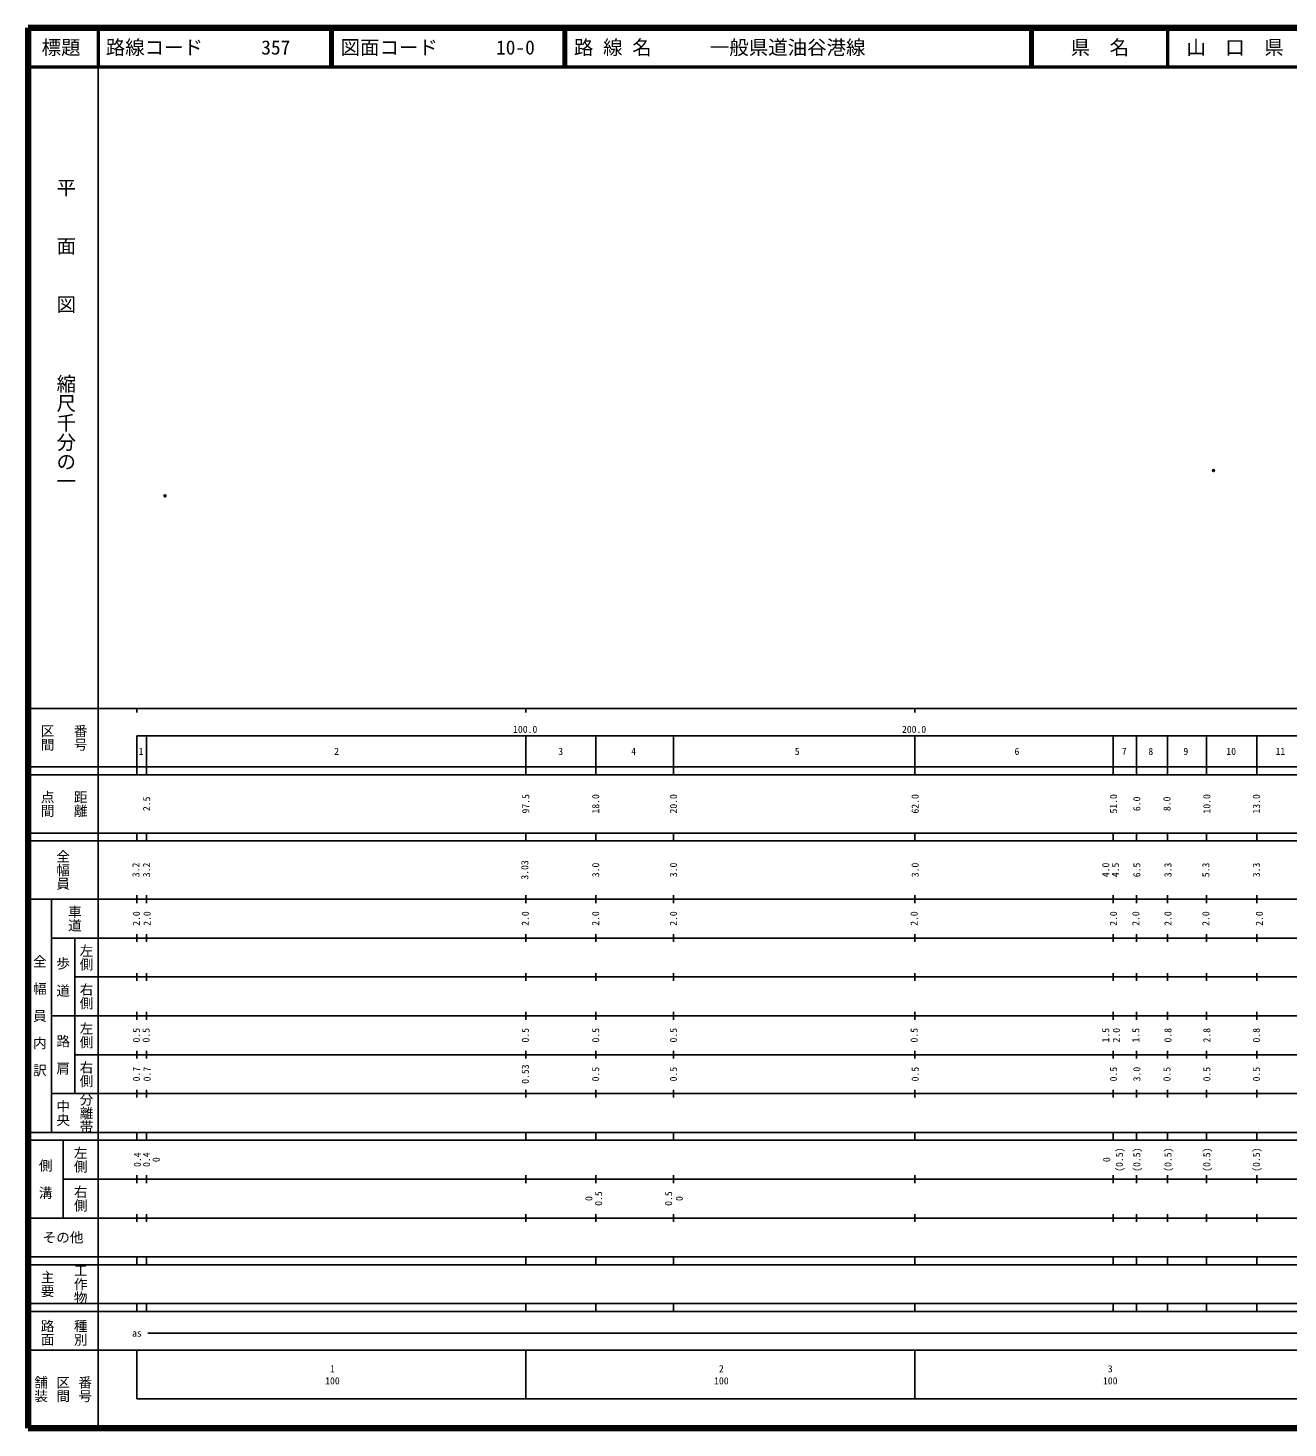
# Model space of a CAD drawing. Units: millimetres on the paper. Extents: x 40 to 680, y 20 to 380.
# Drawn here: x 40 to 364, y 20 to 380 of the extents above; entities that cross this region are included whole.
import ezdxf
from ezdxf.enums import TextEntityAlignment as Align

# ---------------------------------------------------------------- set-up
doc = ezdxf.new("R2010")
doc.units = ezdxf.units.MM
doc.header["$PDMODE"] = 32
doc.header["$PDSIZE"] = 0.5
doc.layers.add('M-OTRS', color=6, linetype='Continuous')
for name, color, linetype, lineweight in [('M-TTL', 2, 'Continuous', 140), ('M-TTL-BAND', 7, 'Continuous', 25), ('M-TTL-LINE', 7, 'Continuous', 50), ('M-TTL-TXT', 7, 'Continuous', 13)]:
    doc.layers.add(name, color=color, linetype=linetype, lineweight=lineweight)
doc.styles.add('@ＭＳ ゴシック', font='')
doc.styles.add('ＭＳ ゴシック', font='')
doc.styles.get('@ＭＳ ゴシック').set_extended_font_data('@MS Gothic')
doc.styles.get('ＭＳ ゴシック').set_extended_font_data('MS Gothic')

msp = doc.modelspace()

# ---------------------------------------------------------------- linework, layer by layer
at = {"layer": 'M-OTRS'}
for p in [(344.848, 266.199), (75.23, 259.725)]:
    msp.add_point(p, dxfattribs=at)
at = {"layer": 'M-TTL'}
for p, q in [((40, 380), (40, 20)), ((680, 380), (40, 380)), ((40, 20), (680, 20))]:
    msp.add_line(p, q, dxfattribs=at)
at = {"layer": 'M-TTL-BAND'}
for p, q in [((58, 370), (58, 20)), ((40, 205), (579, 205)), ((68, 205), (68, 204)), ((168, 205), (168, 204)), ((268, 205), (268, 204)), ((68, 198), (579, 198)), ((68, 198), (68, 188)), ((70.5, 198), (70.5, 188)), ((168, 198), (168, 188)), ((186, 198), (186, 188)), ((206, 198), (206, 188)), ((268, 198), (268, 188)), ((319, 198), (319, 188)), ((325, 198), (325, 188)), ((333, 198), (333, 188)), ((343, 198), (343, 188)), ((356, 198), (356, 188)), ((40, 190), (579, 190)), ((40, 188), (579, 188)), ((40, 173), (579, 173)), ((68, 171), (68, 173)), ((70.5, 173), (70.5, 171)), ((168, 171), (168, 173)), ((186, 173), (186, 171)), ((206, 173), (206, 171)), ((268, 173), (268, 171)), ((319, 173), (319, 171)), ((325, 173), (325, 171)), ((333, 173), (333, 171)), ((343, 173), (343, 171)), ((356, 173), (356, 171)), ((40, 171), (579, 171)), ((40, 156), (579, 156)), ((46, 96), (46, 156)), ((68, 155), (68, 157)), ((70.5, 157), (70.5, 155)), ((168, 155), (168, 157)), ((186, 157), (186, 155)), ((206, 157), (206, 155)), ((268, 157), (268, 155)), ((319, 157), (319, 155)), ((325, 157), (325, 155)), ((333, 157), (333, 155)), ((343, 157), (343, 155)), ((356, 157), (356, 155)), ((46, 146), (579, 146)), ((52, 146), (52, 106)), ((68, 145), (68, 147)), ((70.5, 147), (70.5, 145)), ((168, 145), (168, 147)), ((186, 147), (186, 145)), ((206, 147), (206, 145)), ((268, 147), (268, 145)), ((319, 147), (319, 145)), ((325, 147), (325, 145)), ((333, 147), (333, 145)), ((343, 147), (343, 145)), ((356, 147), (356, 145)), ((68, 135), (68, 137)), ((70.5, 137), (70.5, 135)), ((168, 135), (168, 137)), ((186, 137), (186, 135)), ((206, 137), (206, 135)), ((268, 137), (268, 135)), ((319, 137), (319, 135)), ((325, 137), (325, 135)), ((333, 137), (333, 135)), ((343, 137), (343, 135)), ((356, 137), (356, 135)), ((52, 136), (579, 136)), ((46, 126), (579, 126)), ((68, 125), (68, 127)), ((70.5, 127), (70.5, 125)), ((168, 125), (168, 127)), ((186, 127), (186, 125)), ((206, 127), (206, 125)), ((268, 127), (268, 125)), ((319, 127), (319, 125)), ((325, 127), (325, 125)), ((333, 127), (333, 125)), ((343, 127), (343, 125)), ((356, 127), (356, 125)), ((52, 116), (579, 116)), ((68, 115), (68, 117)), ((70.5, 117), (70.5, 115)), ((168, 115), (168, 117)), ((186, 117), (186, 115)), ((206, 117), (206, 115)), ((268, 117), (268, 115)), ((319, 117), (319, 115)), ((325, 117), (325, 115)), ((333, 117), (333, 115)), ((343, 117), (343, 115)), ((356, 117), (356, 115)), ((46, 106), (579, 106)), ((68, 105), (68, 107)), ((70.5, 107), (70.5, 105)), ((168, 105), (168, 107)), ((186, 107), (186, 105)), ((206, 107), (206, 105)), ((268, 107), (268, 105)), ((319, 107), (319, 105)), ((325, 107), (325, 105)), ((333, 107), (333, 105)), ((343, 107), (343, 105)), ((356, 107), (356, 105)), ((40, 96), (579, 96)), ((40, 94), (579, 94)), ((49, 94), (49, 74)), ((68, 94), (68, 96)), ((70.5, 96), (70.5, 94)), ((168, 94), (168, 96)), ((186, 96), (186, 94)), ((206, 96), (206, 94)), ((268, 96), (268, 94)), ((319, 96), (319, 94)), ((325, 96), (325, 94)), ((333, 96), (333, 94)), ((343, 96), (343, 94)), ((356, 96), (356, 94)), ((49, 84), (579, 84)), ((68, 83), (68, 85)), ((70.5, 85), (70.5, 83)), ((168, 83), (168, 85)), ((186, 85), (186, 83)), ((206, 85), (206, 83)), ((268, 85), (268, 83)), ((319, 85), (319, 83)), ((325, 85), (325, 83)), ((333, 85), (333, 83)), ((343, 85), (343, 83)), ((356, 85), (356, 83)), ((40, 74), (579, 74)), ((68, 73), (68, 75)), ((70.5, 75), (70.5, 73)), ((168, 73), (168, 75)), ((186, 75), (186, 73)), ((206, 75), (206, 73)), ((268, 75), (268, 73)), ((319, 75), (319, 73)), ((325, 75), (325, 73)), ((333, 75), (333, 73)), ((343, 75), (343, 73)), ((356, 75), (356, 73)), ((40, 64), (579, 64)), ((40, 62), (579, 62)), ((68, 62), (68, 64)), ((70.5, 64), (70.5, 62)), ((168, 62), (168, 64)), ((186, 64), (186, 62)), ((206, 64), (206, 62)), ((268, 64), (268, 62)), ((319, 64), (319, 62)), ((325, 64), (325, 62)), ((333, 64), (333, 62)), ((343, 64), (343, 62)), ((356, 64), (356, 62)), ((40, 52), (579, 52)), ((68, 50), (68, 52)), ((70.5, 52), (70.5, 50)), ((168, 50), (168, 52)), ((186, 52), (186, 50)), ((206, 52), (206, 50)), ((268, 52), (268, 50)), ((319, 52), (319, 50)), ((325, 52), (325, 50)), ((333, 52), (333, 50)), ((343, 52), (343, 50)), ((356, 52), (356, 50)), ((40, 50), (579, 50)), ((70.805, 44.406), (565.903, 44.406)), ((40, 40), (579, 40)), ((68, 40), (68, 27.5)), ((168, 40), (168, 27.5)), ((268, 40), (268, 27.5)), ((68, 27.5), (579, 27.5))]:
    msp.add_line(p, q, dxfattribs=at)
at = {"layer": 'M-TTL-LINE'}
for p, q in [((58, 380), (58, 370)), ((117.75, 380), (117.75, 370)), ((118.25, 380), (118.25, 370)), ((177.75, 380), (177.75, 370)), ((178.25, 380), (178.25, 370)), ((297.75, 380), (297.75, 370)), ((298.25, 380), (298.25, 370)), ((333, 380), (333, 370)), ((40, 370), (680, 370))]:
    msp.add_line(p, q, dxfattribs=at)

# ---------------------------------------------------------------- texts
at = {"layer": 'M-TTL-BAND', "style": '@ＭＳ ゴシック'}
for s, p in [('平\u3000\u3000面\u3000\u3000図', (49.777, 306.475)), ('縮尺千分の一', (49.777, 261.03))]:
    msp.add_text(s, height=3.666, rotation=270, dxfattribs=at).set_placement(p, align=Align.MIDDLE_RIGHT)
at = {"layer": 'M-TTL-BAND'}
for s, height, rotation, style, p in [('区間', 2.566, 270, '@ＭＳ ゴシック', (45, 197.5)), ('番号', 2.566, 270, '@ＭＳ ゴシック', (53.5, 197.5)), ('点間', 2.566, 270, '@ＭＳ ゴシック', (45, 180.5)), ('距離', 2.566, 270, '@ＭＳ ゴシック', (53.5, 180.5)), ('2.5', 1.833, 90, 'ＭＳ ゴシック', (70.482, 180.5)), ('97.5', 1.833, 90, 'ＭＳ ゴシック', (167.982, 180.5)), ('18.0', 1.833, 90, 'ＭＳ ゴシック', (185.955, 180.5)), ('20.0', 1.833, 90, 'ＭＳ ゴシック', (205.956, 180.5)), ('62.0', 1.833, 90, 'ＭＳ ゴシック', (268.106, 180.5)), ('51.0', 1.833, 90, 'ＭＳ ゴシック', (319.108, 180.5)), ('6.0', 1.833, 90, 'ＭＳ ゴシック', (325.108, 180.5)), ('8.0', 1.833, 90, 'ＭＳ ゴシック', (332.859, 180.5)), ('10.0', 1.833, 90, 'ＭＳ ゴシック', (343.109, 180.5)), ('13.0', 1.833, 90, 'ＭＳ ゴシック', (355.86, 180.5)), ('全幅員', 2.566, 270, '@ＭＳ ゴシック', (49, 163.5)), ('3.03', 1.833, 90, 'ＭＳ ゴシック', (167.732, 163.5)), ('3.2', 1.833, 90, 'ＭＳ ゴシック', (67.732, 163.5)), ('3.2', 1.833, 90, 'ＭＳ ゴシック', (70.482, 163.5)), ('3.0', 1.833, 90, 'ＭＳ ゴシック', (185.955, 163.5)), ('3.0', 1.833, 90, 'ＭＳ ゴシック', (205.956, 163.5)), ('3.0', 1.833, 90, 'ＭＳ ゴシック', (268.106, 163.5)), ('4.0', 1.833, 90, 'ＭＳ ゴシック', (317.108, 163.5)), ('4.5', 1.833, 90, 'ＭＳ ゴシック', (319.608, 163.5)), ('6.5', 1.833, 90, 'ＭＳ ゴシック', (325.108, 163.5)), ('3.3', 1.833, 90, 'ＭＳ ゴシック', (333.109, 163.5)), ('5.3', 1.833, 90, 'ＭＳ ゴシック', (342.859, 163.5)), ('3.3', 1.833, 90, 'ＭＳ ゴシック', (355.86, 163.5)), ('車道', 2.566, 270, '@ＭＳ ゴシック', (52, 151)), ('2.0', 1.833, 90, 'ＭＳ ゴシック', (67.857, 151)), ('2.0', 1.833, 90, 'ＭＳ ゴシック', (70.607, 151)), ('2.0', 1.833, 90, 'ＭＳ ゴシック', (167.857, 151)), ('2.0', 1.833, 90, 'ＭＳ ゴシック', (185.955, 151)), ('2.0', 1.833, 90, 'ＭＳ ゴシック', (205.956, 151)), ('2.0', 1.833, 90, 'ＭＳ ゴシック', (267.856, 151)), ('2.0', 1.833, 90, 'ＭＳ ゴシック', (319.108, 151)), ('2.0', 1.833, 90, 'ＭＳ ゴシック', (324.858, 151)), ('2.0', 1.833, 90, 'ＭＳ ゴシック', (333.109, 151)), ('2.0', 1.833, 90, 'ＭＳ ゴシック', (342.859, 151)), ('2.0', 1.833, 90, 'ＭＳ ゴシック', (356.61, 151)), ('左側', 2.566, 270, '@ＭＳ ゴシック', (55, 141)), ('全\u3000幅\u3000員\u3000内\u3000訳', 2.566, 270, '@ＭＳ ゴシック', (43, 126)), ('歩\u3000道', 2.566, 270, '@ＭＳ ゴシック', (49, 136)), ('右側', 2.566, 270, '@ＭＳ ゴシック', (55, 131)), ('左側', 2.566, 270, '@ＭＳ ゴシック', (55, 121)), ('0.5', 1.833, 90, 'ＭＳ ゴシック', (67.857, 121)), ('0.5', 1.833, 90, 'ＭＳ ゴシック', (70.357, 121)), ('0.5', 1.833, 90, 'ＭＳ ゴシック', (167.857, 121)), ('0.5', 1.833, 90, 'ＭＳ ゴシック', (185.955, 121)), ('0.5', 1.833, 90, 'ＭＳ ゴシック', (205.956, 121)), ('0.5', 1.833, 90, 'ＭＳ ゴシック', (267.856, 121)), ('1.5', 1.833, 90, 'ＭＳ ゴシック', (317.108, 121)), ('2.0', 1.833, 90, 'ＭＳ ゴシック', (319.858, 121)), ('1.5', 1.833, 90, 'ＭＳ ゴシック', (324.858, 121)), ('0.8', 1.833, 90, 'ＭＳ ゴシック', (333.109, 121)), ('2.8', 1.833, 90, 'ＭＳ ゴシック', (343.109, 121)), ('0.8', 1.833, 90, 'ＭＳ ゴシック', (355.86, 121)), ('路\u3000肩', 2.566, 270, '@ＭＳ ゴシック', (49, 116)), ('右側', 2.566, 270, '@ＭＳ ゴシック', (55, 111)), ('0.7', 1.833, 90, 'ＭＳ ゴシック', (67.857, 111)), ('0.7', 1.833, 90, 'ＭＳ ゴシック', (70.607, 111)), ('0.53', 1.833, 90, 'ＭＳ ゴシック', (167.857, 111)), ('0.5', 1.833, 90, 'ＭＳ ゴシック', (185.955, 111)), ('0.5', 1.833, 90, 'ＭＳ ゴシック', (205.956, 111)), ('0.5', 1.833, 90, 'ＭＳ ゴシック', (268.106, 111)), ('0.5', 1.833, 90, 'ＭＳ ゴシック', (319.108, 111)), ('3.0', 1.833, 90, 'ＭＳ ゴシック', (325.108, 111)), ('0.5', 1.833, 90, 'ＭＳ ゴシック', (332.859, 111)), ('0.5', 1.833, 90, 'ＭＳ ゴシック', (343.109, 111)), ('0.5', 1.833, 90, 'ＭＳ ゴシック', (355.86, 111)), ('分離帯', 2.566, 270, '@ＭＳ ゴシック', (55, 101)), ('中央', 2.566, 270, '@ＭＳ ゴシック', (49, 101)), ('左側', 2.566, 270, '@ＭＳ ゴシック', (53.5, 89)), ('0.4', 1.833, 90, 'ＭＳ ゴシック', (68.107, 89)), ('0.4', 1.833, 90, 'ＭＳ ゴシック', (70.465, 89)), ('(0.5)', 1.833, 90, 'ＭＳ ゴシック', (320.608, 89)), ('(0.5)', 1.833, 90, 'ＭＳ ゴシック', (325.108, 89)), ('(0.5)', 1.833, 90, 'ＭＳ ゴシック', (333.109, 89)), ('(0.5)', 1.833, 90, 'ＭＳ ゴシック', (343.109, 89)), ('(0.5)', 1.833, 90, 'ＭＳ ゴシック', (355.86, 89)), ('側\u3000溝', 2.566, 270, '@ＭＳ ゴシック', (44.5, 84)), ('0', 1.833, 90, 'ＭＳ ゴシック', (72.956, 89)), ('0', 1.833, 90, 'ＭＳ ゴシック', (317.358, 89)), ('右側', 2.566, 270, '@ＭＳ ゴシック', (53.5, 79)), ('0', 1.833, 90, 'ＭＳ ゴシック', (184.205, 79)), ('0.5', 1.833, 90, 'ＭＳ ゴシック', (186.705, 79)), ('0.5', 1.833, 90, 'ＭＳ ゴシック', (204.706, 79)), ('0', 1.833, 90, 'ＭＳ ゴシック', (207.456, 79)), ('工作物', 2.566, 270, '@ＭＳ ゴシック', (53.5, 57)), ('主要', 2.566, 270, '@ＭＳ ゴシック', (45, 57)), ('路面', 2.566, 270, '@ＭＳ ゴシック', (45, 44.5)), ('種別', 2.566, 270, '@ＭＳ ゴシック', (53.5, 44.5)), ('舗装', 2.566, 270, '@ＭＳ ゴシック', (43.333, 30)), ('区間', 2.566, 270, '@ＭＳ ゴシック', (49, 30)), ('番号', 2.566, 270, '@ＭＳ ゴシック', (54.667, 30))]:
    msp.add_text(s, height=height, rotation=rotation, dxfattribs=dict(at, style=style)).set_placement(p, align=Align.MIDDLE_CENTER)
at = {"layer": 'M-TTL-BAND', "style": 'ＭＳ ゴシック'}
for s, p in [('100.0', (167.844, 198.195)), ('200.0', (267.844, 198.195))]:
    msp.add_text(s, height=1.833, dxfattribs=at).set_placement(p, align=Align.BOTTOM_CENTER)
for s, height, p in [('1', 1.833, (69.06, 194)), ('2', 1.833, (119.352, 194)), ('3', 1.833, (176.977, 194)), ('4', 1.833, (195.737, 194)), ('5', 1.833, (237.795, 194)), ('6', 1.833, (294.297, 194)), ('7', 1.833, (321.881, 194)), ('8', 1.833, (328.715, 194)), ('9', 1.833, (337.715, 194)), ('10', 1.833, (349.382, 194)), ('11', 1.833, (362.049, 194)), ('その他', 2.566, (49, 69)), ('as', 1.833, (68.006, 44.406)), ('1', 1.833, (118.288, 35.238)), ('2', 1.833, (218.288, 35.238)), ('3', 1.833, (318.288, 35.238)), ('100', 1.833, (118.288, 32.131)), ('100', 1.833, (218.288, 32.131)), ('100', 1.833, (318.288, 32.131))]:
    msp.add_text(s, height=height, dxfattribs=at).set_placement(p, align=Align.MIDDLE_CENTER)
at = {"layer": 'M-TTL-TXT', "style": 'ＭＳ ゴシック'}
for s, p in [('標題', (48.5, 375)), ('県\u3000名', (315.625, 375)), ('山\u3000口\u3000県', (350.375, 375))]:
    msp.add_text(s, height=3.666, dxfattribs=at).set_placement(p, align=Align.MIDDLE_CENTER)
for s, p in [('路線コード      357', (60, 375)), ('図面コード      10-0', (120.38, 375)), ('路 線 名      一般県道油谷港線', (180.38, 375))]:
    msp.add_text(s, height=3.666, dxfattribs=at).set_placement(p, align=Align.MIDDLE_LEFT)

doc.saveas('drawing.dxf')
